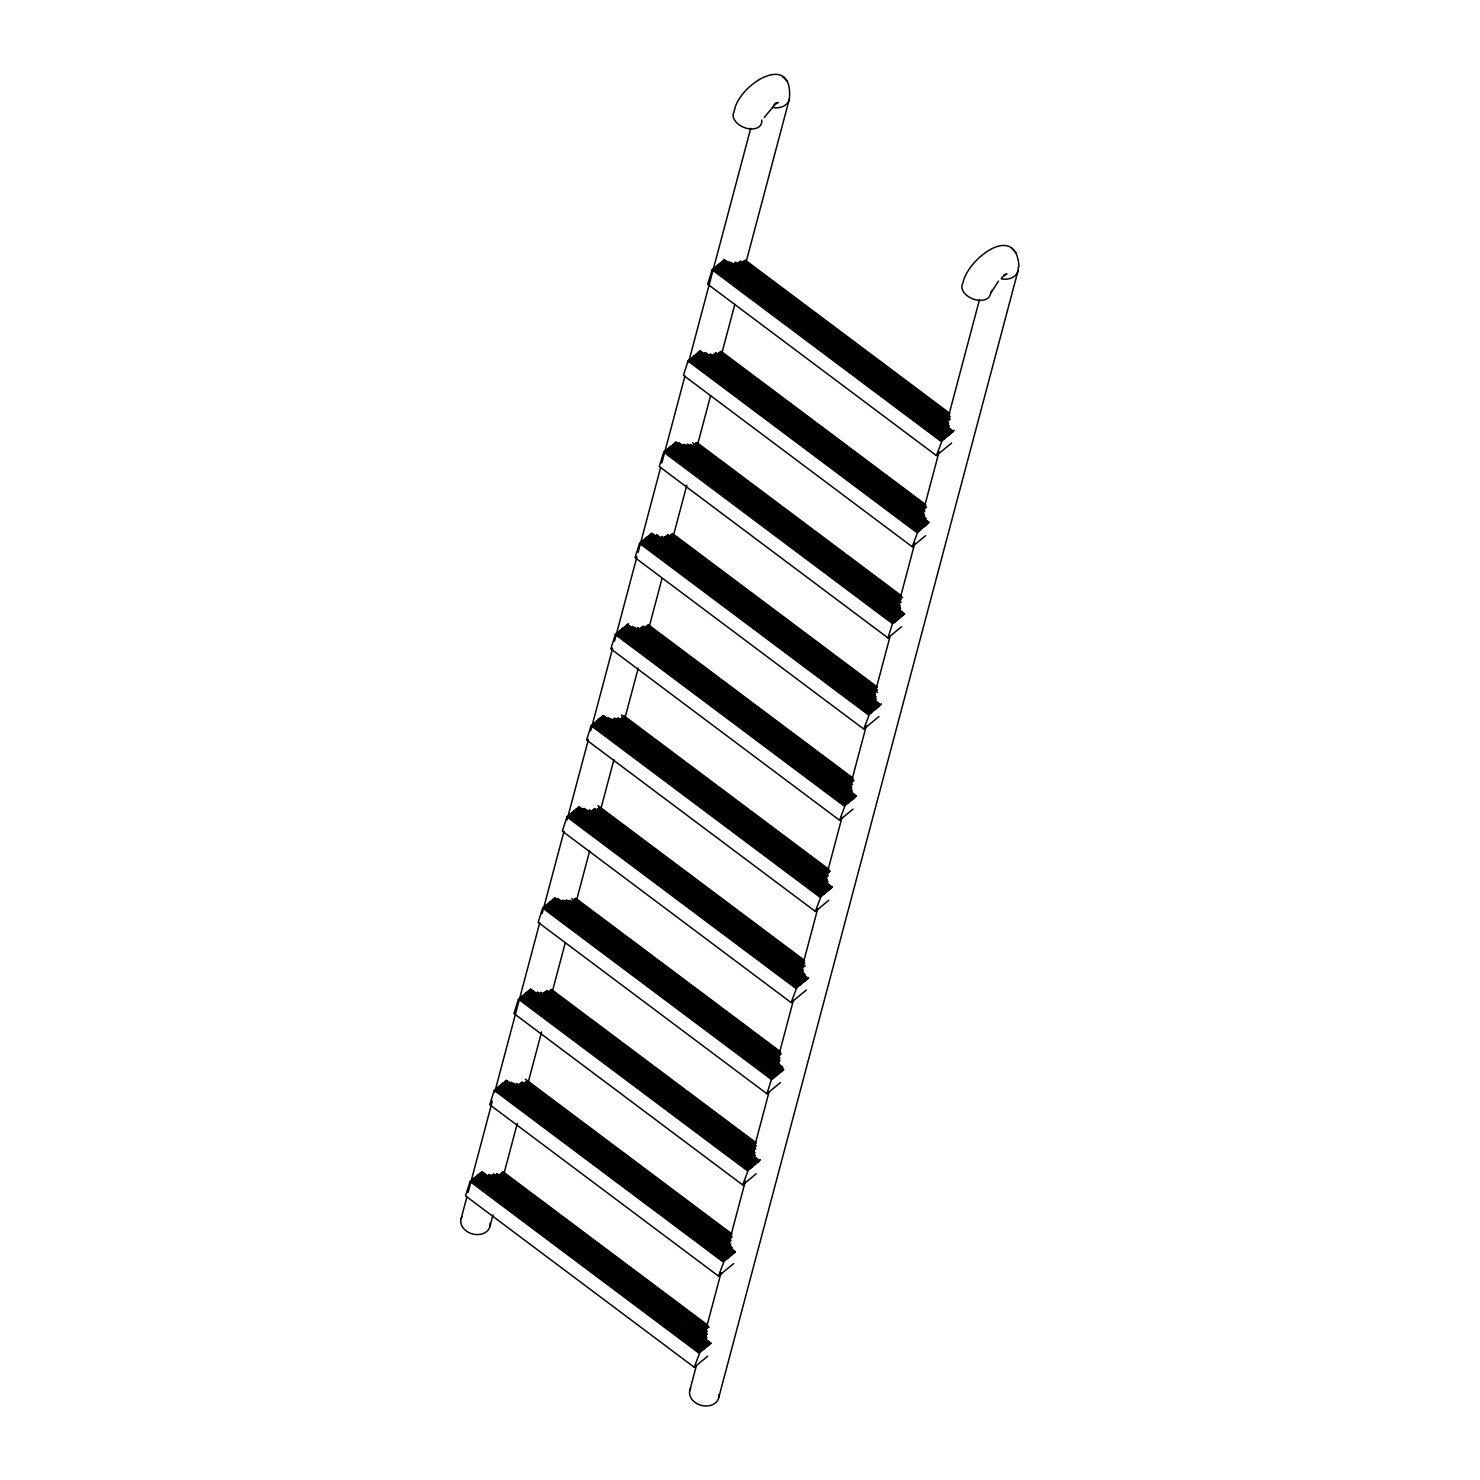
<?xml version="1.0" encoding="UTF-8"?>
<svg xmlns="http://www.w3.org/2000/svg" width="1480" height="1480" viewBox="0 0 1480 1480"><rect width="100%" height="100%" fill="white"/><g stroke="black" fill="none" stroke-linecap="round" stroke-linejoin="round"><path stroke-width="1.5" d="M1018.998 266.344C1015.817 221.408 967.106 259.389 962.907 283.124A14.93 9.694 21.7 0 0 972.564 298.812A14.93 9.694 21.7 0 0 990.398 294.132L991.767 290.69M746.105 261.923L789.377 98.993C793.743 50.006 737.614 84.712 734.154 111.722A14.93 9.694 21.7 0 0 745.661 128.038A14.93 9.694 21.7 0 0 761.627 120.065M460.928 1219.428L466.848 1197.098M468.05 1192.639L492.341 1101.157M494.709 1092.24L539.756 922.651M542.124 913.715L564.047 831.168M567.007 820.013L588.356 739.686M590.724 730.75L612.646 648.185M614.422 641.506L636.937 556.702M638.139 552.244L660.654 467.458M661.837 463L684.944 375.976M688.496 362.582L750.73 128.297M490.028 1226.125L492.988 1214.951M503.663 1174.787L517.297 1123.449M527.953 1083.267L541.587 1031.948M552.262 991.767L565.304 942.668M576.571 900.266L589.614 851.148M600.88 808.746L613.923 759.647M625.171 717.245L638.213 668.146M649.48 625.726L661.93 578.865M673.788 534.225L686.831 485.126M698.098 442.705L710.548 395.845M721.796 353.443L734.838 304.325M689.68 1390.83L696.192 1366.281M704.499 1335.053L721.093 1272.578M729.381 1241.332L745.384 1181.077M753.098 1152.069L769.082 1091.833M777.981 1058.367L793.391 1000.351M801.679 969.104L817.682 908.868M825.988 877.621L841.99 817.367M850.279 786.139L866.281 725.885M874.588 694.657L889.998 636.64M898.286 605.394L914.88 542.92M922.577 513.912L939.171 451.437M946.885 422.429L979.483 299.7M718.762 1397.527L1018.129 270.414M938.338 437.969L942.427 440.411L713.434 268.805L712.176 269.841L707.662 284.16L936.415 455.581L951.585 443.057M716.968 272.098L713.434 268.805M919.246 421.782L943.611 439.412L714.637 267.825L713.286 269.323M714.637 267.825L715.932 266.752L944.518 438.672L940.836 435.916M730.528 278.314L715.932 266.752M938.45 432.049L946.238 437.266L717.245 265.66L715.765 267.269M739.223 282.772L717.245 265.66M941.595 432.382L947.514 436.193L718.54 264.587L717.097 266.178M914.122 529.137L917.804 531.912L689.218 359.973L687.978 361.009L683.464 375.328L912.198 546.749L925.685 535.612M784.788 314.87L718.54 264.587M928.108 420.264L948.81 435.139L719.817 263.532L718.374 265.105M703.814 371.554L689.218 359.973M911.625 525.382L919.006 530.913L690.42 358.993L689.07 360.491M728.882 270.97L719.817 263.532M944.185 430.236L949.716 434.38L721.13 262.46L719.668 264.05M714.248 377.474L690.42 358.993M919.006 530.913L920.708 529.526L691.715 357.92L690.254 359.511M774.466 303.067L721.13 262.46M945.609 429.071L951.141 433.214L722.555 261.275L720.963 262.978M691.715 357.92L693.029 356.828L921.615 528.749L923.076 527.176L694.324 355.755L693.029 356.828M740.832 275.613L722.555 261.275M895.456 389.111L953.046 431.642L724.053 260.036L722.388 261.793M749.731 279.905L724.053 260.036M887.982 637.917L892.496 623.598L893.994 622.747L665.02 451.141L663.762 452.196L659.248 466.496L887.982 637.917L901.468 626.78M712.62 370.111L694.324 355.755M920.505 523.865L924.186 526.639L695.619 354.7L694.176 356.273M665.02 451.141L666.204 450.161L895.197 621.766L822.843 568.172M782.143 420.19L695.619 354.7M695.452 355.219L696.913 353.628L925.888 525.234L818.514 445.369M666.204 450.161L667.499 449.088L896.491 620.693L892.403 618.252M696.913 353.628L698.338 352.443L926.924 524.383L910.311 511.932M687.627 464.812L667.499 449.088M896.491 620.693L897.805 619.602L668.831 447.996L667.351 449.606M764.587 402.726L698.338 352.443M924.741 520.368L928.83 522.81L699.837 351.204L698.172 352.962M668.831 447.996L670.107 446.942L899.1 618.529L893.162 614.718M766.085 401.487L699.837 351.204M865.689 711.473L869.778 713.915L640.803 542.327L639.545 543.364L635.031 557.664L863.765 729.085L878.935 716.561M723.443 487.53L670.107 446.942M885.225 606.745L900.377 617.475L671.402 445.868L669.959 447.441M660.931 558.034L640.803 542.327M869.778 713.915L870.98 712.935L641.987 541.329L640.637 542.827M685.999 457.45L671.402 445.868M893.902 611.185L901.69 616.402L672.697 444.796L671.236 446.387M641.987 541.329L643.301 540.255L871.868 712.176L873.348 710.585L644.614 539.164L643.689 539.941L643.134 540.774L650.515 546.305M713.12 475.727L672.697 444.796M873.2 593.424L902.707 615.551L674.121 443.63L672.549 445.314M681.337 449.661L674.121 443.63M902.707 615.551L904.613 613.978L675.639 442.372L673.955 444.13M644.836 539.368L645.909 538.11L874.476 710.03L785.936 643.671M706.83 466.385L675.639 442.372M779.96 754.671L846.357 804.436L845.173 805.416L616.587 633.495L615.329 634.532L610.815 648.851L839.567 820.253L853.035 809.116M669.719 556.591L645.909 538.11M874.476 710.03L876.16 708.643L647.186 537.055L645.743 538.627M846.357 804.436L617.771 632.496L616.809 633.68M720.816 592.851L647.186 537.055M775.613 631.868L877.474 707.57L648.481 535.963L647.019 537.554M617.771 632.496L619.084 631.423L847.67 803.363L842.12 799.2M648.481 535.963L649.905 534.798L878.491 706.719L867.428 698.43M725.903 712.12L619.084 631.423M769.655 742.831L849.372 801.938L620.398 630.332L618.918 631.942M668.202 549.135L649.905 534.798M876.308 702.704L880.397 705.146L651.422 533.54L649.739 535.298M623.913 633.625L620.398 630.332M839.197 792.91L850.667 800.865L621.692 629.278L620.231 630.85M706.589 575.535L651.422 533.54M815.424 892.44L820.956 896.584L592.37 724.663L591.112 725.7L586.598 740.019L815.351 911.421L828.818 900.284M662.115 660.21L621.692 629.278M759.314 731.028L851.943 799.811L622.969 628.223L621.526 629.796M618.029 744.533L592.204 725.182L592.759 724.331L593.573 723.665L822.14 895.604L823.601 894.013L594.868 722.591L593.573 723.665M643.097 643.929L622.969 628.223M851.943 799.811L853.257 798.738L624.264 627.132L622.803 628.723M624.264 627.132L625.688 625.966L854.274 797.887L830.298 779.923M607.614 732.785L594.868 722.591M815.535 886.52L825.155 893.106L596.181 721.519L594.701 723.11M625.688 625.966L627.206 624.726L855.792 796.647L809.671 762.089M629.222 746.901L596.181 721.519M743.034 830.169L826.062 892.366L597.476 720.446L596.015 722.018M663.928 652.884L627.206 624.726M780.127 975.32L796.74 987.752L568.154 815.832L566.896 816.868L562.382 831.187L791.134 1002.589L806.285 990.064M597.476 720.446L598.752 719.391L827.338 891.312L828.634 890.239L732.711 818.348M628.574 623.58L627.039 625.226M737.059 941.151L798.331 986.439L569.356 814.832L568.394 816.016M637.325 748.936L598.752 719.391M828.634 890.239L600.066 718.299L598.586 719.909M591.316 831.945L569.356 814.832M798.331 986.439L799.626 985.365L570.651 813.778L569.19 815.351M600.066 718.299L601.472 717.134L830.058 889.055L824.527 884.91M660.876 882.024L570.651 813.778M726.754 929.311L800.939 984.274L571.965 812.687L570.485 814.278M625.3 735.615L601.472 717.134M820.494 879.527L831.963 887.482L602.989 715.895L601.324 717.652M581.029 820.105L571.965 812.687M788.933 973.858L802.234 983.22L573.26 811.614L571.798 813.186M645.243 748.196L602.989 715.895M766.918 1093.757L771.432 1079.457L772.912 1078.605L543.937 907L542.679 908.036L538.165 922.355L766.918 1093.757L780.385 1082.639M602.601 834.239L573.26 811.614M716.413 917.508L803.51 982.165L574.536 810.559L573.093 812.132M575.128 931.013L543.771 907.518L544.326 906.667L545.14 906.019L773.726 1077.939L775.187 1076.349L546.435 904.946L545.14 906.019M600.196 830.428L574.536 810.559M778.61 962.056L804.824 981.073L575.85 809.468L574.37 811.077M575.85 809.468L577.274 808.302L806.249 979.908L787.397 966.403M564.712 919.284L546.435 904.946M772.653 1073.019L776.723 1075.442L547.748 903.855L546.268 905.446M577.274 808.302L578.773 807.062L807.747 978.65L766.77 948.569M567.876 919.58L547.748 903.855M700.151 1016.649L778.018 1074.388L549.043 902.782L547.582 904.373M621.045 839.364L578.773 807.062M683.741 1121.711L748.307 1170.088L519.721 998.168L518.462 999.204L513.949 1013.523L742.701 1184.944L756.188 1173.807M549.043 902.782L550.32 901.727L778.905 1073.648L775.224 1070.891M694.157 1127.63L749.898 1168.774L520.923 997.187L519.961 998.352M599.974 939.56L550.32 901.727M689.828 1004.846L780.608 1072.242L551.633 900.654L550.153 902.245M520.923 997.187L522.218 996.114L750.804 1168.034L745.273 1163.89M573.611 917.748L551.633 900.654M669.108 987.067L781.644 1071.39L553.058 899.47L551.466 901.154M599.529 1054.685L522.218 996.114M683.871 1115.809L752.506 1166.629L523.532 995.023L522.052 996.632M553.058 899.47L554.556 898.231L783.309 1069.633L781.644 1071.39M538.128 1006.585L523.532 995.023M746.031 1160.357L753.801 1165.555L524.827 993.95L523.365 995.541M583.916 920.856L554.556 898.231M718.559 1257.112L724.09 1261.274L495.504 1089.336L494.246 1090.371L489.732 1104.691L718.485 1276.111L733.654 1263.587M541.273 1006.918L524.827 993.95M554.39 898.749L554.945 897.898L783.697 1069.319L783.142 1070.151L759.166 1052.188M735.708 1148.536L756.002 1163.743L754.689 1164.816L526.103 992.895L524.66 994.467M532.245 1117.493L495.338 1089.854L495.911 1089.021L496.707 1088.355L725.293 1260.276L726.754 1258.685L498.002 1087.282L496.947 1088.54M526.103 992.895L527.416 991.822L756.002 1163.743M527.416 991.822L528.841 990.638L757.816 1162.244L744.514 1152.883M521.83 1105.764L498.002 1087.282M667.554 1214.969L726.588 1259.203L728.308 1257.796L499.315 1086.191L497.835 1087.8M528.841 990.638L530.34 989.398L759.314 1161.005L723.868 1135.067M508.38 1093.609L499.315 1086.191M657.25 1203.148L729.585 1256.724L500.61 1085.118L499.167 1086.708M607.651 1047.97L530.34 989.398M640.84 1308.209L700.28 1352.11L471.288 1180.504L470.048 1181.54L465.534 1195.859L694.268 1367.28L707.755 1356.142M500.61 1085.118L501.887 1084.063L730.473 1255.984L719.41 1247.696M471.288 1180.504L472.49 1179.523L701.465 1351.129L651.274 1314.129M538.627 1112.22L501.887 1084.063M646.927 1191.326L732.174 1254.578L503.2 1082.99L501.738 1084.581M505.531 1204.923L472.49 1179.523M696.84 1346.227L702.371 1350.37L473.785 1178.45L472.324 1180.041M530.71 1104.228L503.2 1082.99M626.207 1173.566L733.599 1253.412L504.625 1081.806L503.034 1083.508M538.184 1227.345L473.785 1178.45M640.97 1302.289L704.091 1348.965L475.099 1177.359L473.618 1178.968M504.625 1081.806L506.123 1080.567L735.098 1252.173L716.265 1238.668M495.245 1193.083L475.099 1177.359M704.091 1348.965L705.368 1347.892L476.394 1176.286L474.951 1177.877M517.038 1089.373L506.123 1080.567M476.394 1176.286L477.67 1175.231L706.256 1347.17L630.628 1290.486M514.411 1203.407L477.67 1175.231M692.807 1335.015L707.958 1345.764L478.984 1174.158L477.522 1175.749M479.224 1174.343L480.408 1172.974L709.383 1344.58L701.613 1339.382M485.773 1177.636L480.408 1172.974M680.985 1321.548L710.899 1343.341L481.907 1171.735L480.241 1173.492M481.907 1171.735L710.899 1343.341M936.415 455.581L942.02 440.744M942.427 440.411L943.223 439.745M943.611 439.412L944.684 438.154M945.831 437.581L944.518 438.672M946.238 437.266L947.126 436.526M912.198 546.749L917.97 531.394M947.514 436.193L948.403 435.471M919.173 530.395L917.804 531.912M948.81 435.139L949.883 433.862M951.307 432.697L949.716 434.38M920.708 529.526L921.781 528.249M952.639 431.957L951.141 433.214M953.046 431.642L954.193 430.31M911.846 519.388L923.076 527.176M924.352 526.121L922.91 527.694M893.994 622.747L894.79 622.081M924.186 526.639L925.5 525.548M895.197 621.766L896.085 621.008M925.888 525.234L927.091 523.865M928.423 523.143L926.924 524.383M897.805 619.602L898.693 618.862M863.765 729.085L869.389 714.248M899.1 618.529L899.988 617.808M900.377 617.475L901.283 616.716M870.98 712.935L872.035 711.677M901.69 616.402L902.874 615.033M873.348 710.585L874.643 709.512M839.567 820.253L845.321 804.898M904.613 613.978L676.027 442.058L675.472 442.89M876.16 708.643L877.067 707.884M846.764 804.102L847.818 802.845M877.474 707.57L878.658 706.201M848.984 802.271L847.67 803.363M880.156 704.961L878.491 706.719M849.372 801.938L850.279 801.198M815.351 911.421L821.123 896.066M880.008 705.479L881.543 703.814M850.667 800.865L851.555 800.144M822.307 895.086L820.956 896.584M853.257 798.738L854.441 797.369M753.338 841.99L823.601 894.013M824.767 893.439L823.454 894.53M854.274 797.887L855.94 796.129M825.155 893.106L826.21 891.848M791.134 1002.589L796.906 987.234M827.505 890.793L826.062 892.366M797.942 986.772L796.74 987.752M829.041 889.905L830.225 888.537M799.626 985.365L800.551 984.607M831.723 887.297L830.058 889.055M800.939 984.274L801.846 983.534M831.575 887.815L832.13 886.983L603.377 715.562L602.823 716.394M802.234 983.22L803.122 982.48M772.912 1078.605L773.874 1077.421M803.51 982.165L804.436 981.407M804.824 981.073L805.841 980.223M710.456 1028.489L775.187 1076.349M776.334 1075.775L775.021 1076.867M806.249 979.908L807.525 978.465M776.723 1075.442L777.629 1074.702M742.701 1184.944L748.473 1169.589M807.359 978.983L808.746 977.836M778.018 1074.388L779.072 1073.13M749.509 1169.108L748.307 1170.088M780.219 1072.574L778.905 1073.648M749.898 1168.774L750.971 1167.517M780.608 1072.242L781.792 1070.891M752.118 1166.943L750.804 1168.034M752.506 1166.629L753.413 1165.889M718.485 1276.111L724.257 1260.757M753.801 1165.555L754.856 1164.316M725.459 1259.758L724.09 1261.274M756.391 1163.409L757.427 1162.577M757.816 1162.244L759.092 1160.82M728.308 1257.796L729.196 1257.057M694.268 1367.28L699.874 1352.442M758.926 1161.319L760.461 1159.673M729.585 1256.724L730.639 1255.484M700.28 1352.11L701.076 1351.444M731.786 1254.911L730.473 1255.984M701.465 1351.129L702.538 1349.852M732.174 1254.578L733.211 1253.745M703.685 1349.279L702.371 1350.37M733.599 1253.412L734.709 1252.487M705.368 1347.892L706.423 1346.652M707.57 1346.079L706.256 1347.17M707.958 1345.764L708.994 1344.913M709.383 1344.58L710.493 1343.673M990.971 292.707L998.519 281.089M764.254 117.475L775.946 103.415L774.059 104.895L778.202 102.434L774.873 103.6M1001.627 277.648L1006.937 273.837L1003.625 275.002M723.905 260.554L724.46 259.703L953.194 431.124M783.142 1070.151L754.023 1047.711M745.162 260.055L949.92 413.493M744.533 260.554L949.291 414.012M744.144 260.887L948.902 414.326M743.977 261.405L788.248 294.575M791.948 297.351L869.426 355.404M873.108 358.16L876.789 360.935M902.615 380.286L906.315 383.043M926.61 398.25L930.291 401.025M743.367 261.516L949.975 416.343M742.979 261.849L949.808 416.861M744.662 263.755L847.966 341.159M862.711 352.221L866.41 354.978M916.213 392.311L919.913 395.068M945.739 414.418L949.42 417.194M740.37 261.091L948.828 417.305M739.982 261.423L950.271 419.007M739.815 261.942L784.086 295.112M793.317 302.012L796.999 304.788M822.825 324.139L826.524 326.895M852.351 346.264L856.032 349.021M905.834 386.336L909.534 389.111M935.36 408.462L939.042 411.218M739.149 262.108L949.457 419.691M738.76 262.423L949.05 420.024M738.594 262.94L840.048 338.976M843.748 341.732L899.082 383.209M924.908 402.56L928.608 405.317M737.873 263.163L948.162 420.746M735.634 262.108L947.995 421.264M750.212 273.689L753.912 276.446M774.207 291.653L777.888 294.409M781.588 297.184L800.033 311.004M803.714 313.779L829.54 333.13M833.24 335.886L912.549 395.327M916.25 398.101L942.076 417.453M734.672 262.885L948.661 423.243M734.284 263.218L948.273 423.576M734.117 263.736L737.817 266.493M741.499 269.268L820.827 328.708M824.508 331.464L850.334 350.815M854.034 353.591L948.107 424.075M731.379 262.719L949.05 425.833M729.122 261.664L948.884 426.351M732.655 264.939L736.356 267.714M751.1 278.758L758.482 284.289M762.182 287.065L788.008 306.416M791.689 309.172L841.491 346.505M845.191 349.262L871.017 368.613M874.699 371.388L948.495 426.684M753.413 282.661L779.239 302.031M782.92 304.788L862.248 364.228M865.948 367.003L891.774 386.354M722.943 260.961L951.695 432.364M744.533 278.388L748.214 281.144M774.04 300.496L777.74 303.271M803.566 322.621L807.248 325.378M833.074 344.729L836.755 347.504M857.049 362.711L860.75 365.468M886.576 384.819L890.257 387.594M916.083 406.945L919.783 409.701M923.465 412.476L941.909 426.296M721.519 262.127L950.271 433.548M794.76 318.274L798.442 321.031M824.268 340.382L827.968 343.157M853.793 362.507L857.475 365.264M877.77 380.471L881.47 383.228M907.296 402.597L910.977 405.354M936.803 424.704L940.485 427.48M720.224 263.218L948.958 434.621M732.582 273.726L811.891 333.167M815.591 335.942L841.417 355.293M845.099 358.049L924.427 417.49M718.947 264.272L947.681 435.675M805.083 330.077L808.765 332.852M834.591 352.203L838.291 354.96M888.093 392.293L891.793 395.049M917.619 414.4L921.3 417.175M717.652 265.327L946.386 436.748M742.923 285.529L792.725 322.844M796.407 325.618L822.233 344.97M825.933 347.726L934.768 429.293M716.338 266.418L945.073 437.839M734.228 281.089L848.595 366.8M898.397 404.114L902.097 406.889M927.923 426.24L931.605 428.996M715.025 267.492L943.778 438.913M723.702 275.243L727.383 278.018M753.209 297.369L803.029 334.684M806.711 337.459L832.537 356.81M836.219 359.566L915.547 419.007M713.841 268.49L942.575 439.893M742.793 291.449L746.475 294.206M766.77 309.413L770.47 312.169M796.296 331.539L799.977 334.295M809.209 341.214L822.121 350.889M825.803 353.646L905.131 413.087M908.812 415.861L934.639 435.213M712.176 269.841L940.929 441.262M720.945 351.223L925.703 504.662M720.316 351.74L925.093 505.18M719.928 352.055L926.536 506.882M725.293 356.717L728.993 359.492M732.674 362.249L751.119 376.068M754.818 378.843L780.645 398.194M784.326 400.95L834.128 438.284M837.828 441.04L863.654 460.391M867.336 463.166L924.519 506.012M719.151 352.703L925.759 507.51M718.762 353.017L925.611 508.029M718.596 353.535L740.74 370.13M744.422 372.886L823.75 432.327M827.431 435.102L853.257 454.453M856.957 457.209L925.204 508.362M718.004 353.646L924.612 508.473M715.765 352.591L924.445 508.99M717.449 354.479L730.362 364.154M734.043 366.929L813.371 426.37M817.071 429.126L924.057 509.305M714.933 353.276L923.391 509.471M714.544 353.591L924.852 511.192M714.377 354.108L719.909 358.253M723.609 361.028L727.291 363.784M747.585 378.991L751.285 381.766M760.498 388.667L773.411 398.342M777.111 401.117L802.937 420.468M806.619 423.225L832.445 442.575M836.126 445.351L885.947 482.665M889.628 485.44L915.454 504.791M919.154 507.548L922.836 510.323M713.656 354.331L923.946 511.932M713.249 354.664L923.557 512.246M713.101 355.182L864.357 468.531M879.12 479.594L882.802 482.351M908.628 501.702L912.327 504.477M710.474 354.053L924.445 514.411M710.067 354.386L924.057 514.744M709.901 354.904L713.601 357.661M757.871 390.85L761.553 393.606M787.379 412.957L791.079 415.732M816.904 435.083L820.586 437.839M846.412 457.19L850.112 459.966M870.407 475.173L896.233 494.524M899.914 497.28L923.89 515.262M705.312 352.499L924.834 517.001M704.924 352.832L926.277 518.721M706.589 354.738L828.356 445.961M837.569 452.88L841.269 455.637M891.071 492.97L894.753 495.726M920.579 515.077L924.279 517.852M700.244 350.889L928.977 522.292M799.293 426.37L802.993 429.126M828.818 448.496L832.5 451.252M858.326 470.603L862.026 473.378M887.852 492.729L891.534 495.486M911.828 510.693L915.51 513.468M698.726 352.129L927.479 523.532M768.268 405.502L794.094 424.853M797.794 427.609L906.63 509.176M697.321 353.295L926.055 524.716M698.597 355.514L702.297 358.289M705.979 361.046L785.307 420.486M788.988 423.262L814.814 442.613M696.007 354.386L924.76 525.788M695.841 354.886L788.082 424.02M797.295 430.921L817.589 446.128M826.821 453.046L847.115 468.254M856.328 475.154L871.091 486.217M885.854 497.28L900.599 508.343M909.83 515.244L924.593 526.307M807.969 439.542L811.669 442.317M861.471 479.631L865.171 482.406M890.997 501.757L894.679 504.513M694.731 355.44L923.465 526.843M716.302 372.868L795.63 432.308M799.311 435.065L825.137 454.434M828.837 457.19L908.147 516.631M693.436 356.514L922.188 527.916M694.712 358.733L755.596 404.355M759.277 407.111L762.977 409.868M788.803 429.219L792.485 431.993M818.311 451.345L822.01 454.101M871.812 491.434L875.513 494.191M901.338 513.56L905.02 516.317M692.122 357.587L920.856 529.008M697.099 362.582L700.78 365.338M704.48 368.113L722.924 381.933M726.606 384.689L776.408 422.022M780.108 424.779L805.934 444.148M809.615 446.904L835.442 466.256M839.141 469.031L918.451 528.471M690.827 358.66L919.561 530.081M717.93 380.249L832.297 465.941M882.117 503.274L885.798 506.03M689.625 359.659L918.359 531.061M707.514 374.311L886.446 508.399M901.209 519.462L904.891 522.237M687.978 361.009L916.712 532.43M696.729 442.391L901.487 595.83M696.1 442.909L902.707 597.735M695.711 443.223L900.469 596.662M695.545 443.741L745.346 481.074M749.047 483.83L809.93 529.452M830.206 544.659L833.906 547.415M859.732 566.766L863.413 569.541M883.708 584.748L887.408 587.505M694.934 443.871L899.711 597.31M692.696 442.816L901.394 599.197M696.229 446.091L786.62 513.819M790.302 516.594L794.002 519.351M819.827 538.702L823.509 541.476M849.335 560.827L853.035 563.584M873.33 578.791L877.011 581.566M693.787 444.814L900.395 599.64M693.399 445.147L900.007 599.955M693.62 445.332L730.528 472.971M745.273 484.034L760.035 495.097M774.798 506.16L789.562 517.205M798.774 524.124L819.069 539.331M828.301 546.231L843.045 557.294M857.808 568.357L872.571 579.42M887.334 590.483L896.547 597.384M693.232 445.647L722.758 467.773M750.416 488.511L754.115 491.268M779.942 510.618L783.623 513.394M809.449 532.745L813.149 535.501M862.951 572.834L866.633 575.591M892.459 594.942L896.159 597.716M690.716 444.444L901.024 602.027M690.327 444.759L900.635 602.36M694.25 447.719L838.143 555.537M847.356 562.456L862.119 573.519M876.882 584.582L891.645 595.626M690.161 445.276L797.165 525.456M800.846 528.231L837.754 555.87M852.499 566.933L856.199 569.689M882.024 589.04L885.706 591.815M687.59 444.13L899.729 603.1M687.201 444.444L899.581 603.6M707.329 460.169L711.01 462.925M720.242 469.845L757.131 497.502M760.831 500.259L786.657 519.61M790.338 522.385L869.667 581.825M873.348 584.582L899.174 603.933M686.258 445.221L900.247 605.579M684.019 444.167L899.84 605.912M685.702 446.072L694.916 452.991M698.615 455.748L777.925 515.188M781.625 517.945L807.451 537.314M811.133 540.071L899.674 606.43M682.946 445.055L900.617 608.169M678.857 442.613L900.451 608.687M689.754 451.437L715.58 470.788M719.28 473.545L745.106 492.896M748.788 495.671L798.608 532.985M802.29 535.76L828.115 555.111M831.816 557.868L900.062 609.02M710.511 469.16L736.337 488.511M740.037 491.268L819.365 550.708M823.047 553.483L848.873 572.834M852.554 575.591L902.375 612.923M674.51 443.297L903.263 614.699M731.157 486.994L734.838 489.751M760.665 509.102L764.346 511.877M790.172 531.227L793.872 533.984M814.167 549.191L817.848 551.966M843.674 571.317L847.374 574.074M856.587 580.993L869.5 590.668M673.104 444.463L901.838 615.884M751.859 504.754L755.559 507.51M781.385 526.862L785.066 529.637M810.892 548.988L814.592 551.744M834.868 566.951L838.568 569.726M864.394 589.077L868.076 591.834M671.791 445.554L900.543 616.957M689.68 460.206L769.008 519.646M772.69 522.422L798.515 541.773M802.216 544.529L881.525 603.988M670.514 446.608L899.248 618.011M732.674 494.45L736.356 497.206M762.182 516.557L765.882 519.332M791.707 538.683L795.389 541.44M821.215 560.809L824.915 563.566M845.21 578.773L848.891 581.529M874.717 600.899L878.399 603.655M669.219 447.682L897.971 619.084M670.514 449.901L696.34 469.253M700.022 472.009L779.35 531.449M783.031 534.225L808.857 553.576M812.557 556.332L891.866 615.773M667.905 448.755L896.64 620.176M691.327 467.569L787.249 539.46M802.012 550.523L805.693 553.279M855.514 590.613L859.196 593.369M885.022 612.72L888.703 615.476M666.611 449.828L895.345 621.249M680.8 461.742L684.5 464.498M688.182 467.255L706.626 481.093M710.326 483.849L760.128 521.182M763.81 523.938L789.635 543.29M793.336 546.065L819.162 565.416M665.408 450.827L894.161 622.229M670.385 455.803L674.066 458.578M699.892 477.929L703.592 480.685M723.887 495.893L727.568 498.668M753.394 518.019L779.22 537.37M782.92 540.126L862.23 599.585M865.93 602.341L891.755 621.692M663.762 452.196L892.496 623.598M672.512 533.559L877.27 686.998M671.883 534.077L876.66 687.515M671.495 534.391L876.253 687.849M671.328 534.909L678.71 540.441M682.41 543.216L708.236 562.567M711.917 565.323L737.743 584.674M741.424 587.449L791.245 624.764M794.927 627.538L820.752 646.89M824.452 649.646L874.255 686.979M670.718 535.038L877.344 689.865M670.329 535.353L877.178 690.365M672.013 537.259L697.838 556.61M701.52 559.366L780.848 618.825M784.548 621.582L810.374 640.933M814.055 643.707L876.771 690.698M667.739 534.595L876.179 690.809M667.332 534.928L877.64 692.51M669.015 536.833L687.46 550.653M691.16 553.409L770.47 612.85M774.17 615.625L799.996 634.976M803.677 637.732L875.624 691.641M668.35 537L874.957 691.808M666.111 535.945L874.81 692.326M665.945 536.445L671.495 540.607M680.707 547.508L684.408 550.283M699.152 561.327L730.51 584.841M734.21 587.597L760.035 606.948M763.717 609.723L789.543 629.074M793.243 631.831L843.045 669.163M846.745 671.92L872.571 691.271M665.223 536.666L875.513 694.268M664.835 537L875.124 694.582M665.057 537.185L816.331 650.534M831.076 661.597L845.838 672.66M860.601 683.723L875.365 694.786M664.668 537.518L668.35 540.274M672.049 543.049L803.011 641.192M836.219 666.074L839.918 668.831M865.745 688.2L869.426 690.957M662.041 536.408L876.03 696.747M661.634 536.722L875.624 697.08M661.486 537.24L665.168 539.996M690.994 559.366L694.675 562.123M714.97 577.33L718.67 580.086M744.495 599.456L748.177 602.212M774.003 621.563L777.703 624.32M803.529 643.689L807.211 646.446M810.91 649.202L853.331 681.004M857.013 683.779L875.476 697.598M656.88 534.854L876.401 699.337M656.491 535.168L876.234 699.855M658.174 537.074L709.827 575.776M713.508 578.532L768.86 620.009M794.686 639.36L798.368 642.135M824.193 661.486L827.875 664.243M848.17 679.449L851.87 682.225M651.811 533.226L880.563 704.628M732.415 594.886L736.115 597.643M756.41 612.85L760.091 615.625M785.917 634.976L789.599 637.732M815.424 657.101L819.125 659.858M844.951 679.209L848.632 681.984M868.927 697.173L872.627 699.948M650.312 534.465L879.046 705.886M671.883 551.892L721.685 589.225M725.385 591.982L751.211 611.332M754.893 614.107L863.728 695.655M648.888 535.649L877.621 707.052M650.164 537.869L659.396 544.77M663.077 547.545L688.903 566.896M692.603 569.652L742.405 606.985M746.105 609.741L771.931 629.093M647.574 536.722L876.327 708.125M735.56 603.914L739.26 606.671M765.086 626.04L768.768 628.797M794.594 648.148L798.293 650.923M818.57 666.111L822.27 668.886M848.096 688.237L851.777 690.994M646.298 537.777L875.05 709.198M673.4 559.348L752.728 618.788M756.428 621.563L782.254 640.914M645.002 538.85L873.755 710.252M646.298 541.07L688.718 572.852M716.394 593.591L720.076 596.366M745.902 615.717L749.601 618.474M775.428 637.824L779.109 640.6M828.911 677.914L832.611 680.689M858.437 700.04L862.119 702.797M643.689 539.941L872.442 711.344M654.197 549.062L680.023 568.413M683.705 571.188L733.525 608.502M737.207 611.277L763.033 630.628M766.732 633.385L792.559 652.736M796.24 655.51L870.037 710.807M642.394 540.995L871.128 712.417M643.671 543.234L671.346 563.954M675.028 566.729L770.969 638.601M785.713 649.665L789.413 652.44M839.216 689.754L842.916 692.529M641.192 541.995L869.944 713.397M664.613 560.809L825.1 681.077M828.8 683.834L832.482 686.591M858.308 705.96L862.008 708.716M639.545 543.364L868.279 714.766M648.296 624.726L853.054 778.166M647.685 625.245L852.443 778.684M647.278 625.577L853.886 780.385M647.519 625.763L748.973 701.779M752.654 704.554L767.417 715.617M782.18 726.662L796.943 737.725M806.156 744.644L826.451 759.851M835.682 766.751L850.427 777.814M647.112 626.077L748.584 702.112M757.797 709.031L761.497 711.788M787.323 731.139L791.005 733.913M816.831 753.265L820.53 756.021M646.52 626.207L853.128 781.033M646.113 626.54L852.721 781.348M645.946 627.039L719.743 682.336M747.418 703.074L751.1 705.831M776.926 725.2L780.626 727.957M806.452 747.308L810.134 750.082M830.428 765.29L834.11 768.046M645.354 627.15L851.962 781.976M643.115 626.096L851.814 782.495M644.799 628.001L663.244 641.821M707.533 674.991L711.214 677.766M737.04 697.117L740.721 699.874M766.548 719.225L770.248 722M796.074 741.351L799.755 744.107M820.049 759.314L823.75 762.089M838.494 773.134L845.876 778.665M642.302 626.78L852.591 784.363M641.895 627.113L852.202 784.696M645.428 630.388L776.408 728.53M809.615 753.413L813.297 756.188M839.123 775.538L842.805 778.295M641.007 627.853L851.315 785.436M640.618 628.168L851.148 785.954M640.452 628.686L644.133 631.442M664.428 646.649L714.23 683.982M717.93 686.739L743.755 706.09M747.437 708.865L773.263 728.216M776.963 730.972L826.765 768.305M830.465 771.062L850.741 786.269M637.824 627.576L851.814 787.915M637.418 627.89L851.407 788.248M637.27 628.408L652.014 639.471M655.714 642.227L764.549 723.794M768.231 726.551L851.259 788.766M634.513 627.39L852.184 790.524M632.274 626.336L852.036 791.023M633.958 628.241L643.171 635.142M646.871 637.917L672.697 657.268M676.379 660.024L702.205 679.394M705.904 682.151L755.707 719.465M759.388 722.24L785.214 741.591M788.914 744.348L851.629 791.356M627.594 624.394L856.346 795.796M667.628 655.64L693.454 674.991M697.135 677.766L805.971 759.314M626.096 625.633L854.83 797.054M629.611 628.908L644.374 639.971M653.605 646.89L668.35 657.952M683.113 668.997L697.876 680.06M712.639 691.123L727.383 702.186M742.146 713.231L756.909 724.293M766.122 731.213L780.885 742.276M795.648 753.32L854.682 797.554M634.754 633.385L638.454 636.16M688.255 673.474L691.937 676.249M717.763 695.6L721.463 698.357M747.289 717.707L750.971 720.482M771.265 735.69L774.947 738.446M800.791 757.797L826.617 777.148M624.671 626.817L853.423 798.22M625.948 629.037L651.774 648.388M655.474 651.145L659.155 653.92M708.976 691.234L712.657 694.009M738.483 713.36L742.165 716.116M767.99 735.468L771.691 738.243M791.985 753.45L795.667 756.206M821.493 775.557L825.193 778.332M828.874 781.088L847.318 794.908M623.357 627.89L852.11 799.293M646.779 646.705L672.605 666.055M676.305 668.812L726.107 706.145M729.807 708.902L755.633 728.252M622.081 628.945L850.834 800.365M689.773 680.93L693.473 683.705M719.298 703.055L722.98 705.812M748.806 725.163L752.506 727.938M778.332 747.289L782.014 750.046M802.308 765.252L805.99 768.028M831.816 787.379L835.516 790.135M620.786 630.018L849.538 801.42M627.613 636.382L653.438 655.732M657.12 658.508L736.448 717.948M740.148 720.705L765.974 740.055M619.473 631.109L848.225 802.512M729.603 714.877L733.285 717.652M759.111 737.003L762.811 739.76M812.613 777.093L816.294 779.849M618.178 632.182L846.912 803.585M626.836 639.934L634.217 645.465M637.917 648.221L663.743 667.573M667.424 670.348L717.226 707.662M720.927 710.418L746.752 729.788M750.434 732.545L776.26 751.896M616.975 633.163L845.727 804.584M627.483 642.302L631.183 645.058M657.009 664.409L660.691 667.184M680.985 682.391L684.667 685.148M688.366 687.923L706.811 701.742M710.493 704.499L736.318 723.85M740.019 726.625L765.845 745.976M769.526 748.732L819.346 786.065M823.028 788.822L843.323 804.029M615.329 634.532L844.081 805.934M624.079 715.895L828.856 869.334M621.619 715.025L830.077 871.239M621.452 715.543L829.67 871.554M622.895 717.245L635.808 726.921M639.508 729.696L665.334 749.047M669.015 751.803L694.841 771.173M698.542 773.929L777.87 833.37M781.551 836.145L825.822 869.315M622.303 717.375L828.911 872.201M621.896 717.707L828.745 872.719M621.748 718.207L625.429 720.982M629.111 723.739L654.937 743.09M658.637 745.865L684.463 765.216M688.145 767.972L737.965 805.305M741.647 808.062L767.473 827.413M771.154 830.188L828.356 873.034M621.156 718.318L827.764 873.145M620.749 718.651L827.598 873.663M620.582 719.169L644.577 737.133M648.259 739.908L727.587 799.348M731.268 802.105L757.094 821.456M760.794 824.231L827.191 873.996M618.085 717.948L828.375 875.531M617.678 718.281L827.986 875.864M617.53 718.799L623.062 722.943M637.824 734.006L687.627 771.321M691.308 774.077L717.134 793.447M720.834 796.203L746.66 815.554M750.341 818.329L824.138 873.607M616.79 719.021L827.098 876.604M614.552 717.966L826.932 877.122M616.235 719.854L625.466 726.773M629.148 729.529L743.515 815.24M793.336 852.554L797.017 855.329M822.843 874.68L826.524 877.437M613.608 718.744L825.748 877.714M613.22 719.058L827.209 879.416M618.585 723.72L622.266 726.495M648.092 745.846L651.792 748.602M672.087 763.81L675.768 766.585M701.594 785.936L705.294 788.692M731.12 808.043L734.802 810.818M749.565 821.881L756.946 827.413M760.627 830.169L810.43 867.484M814.13 870.259L827.043 879.934M610.297 718.559L827.968 881.692M608.058 717.504L827.579 882.006M609.741 719.41L666.925 762.255M670.607 765.03L707.514 792.67M722.277 803.733L725.959 806.489M751.785 825.859L755.466 828.615M781.292 847.966L784.992 850.741M805.287 865.93L808.968 868.705M660.006 759.259L663.706 762.015M689.532 781.366L693.213 784.141M713.508 799.348L717.19 802.105M743.015 821.456L746.716 824.231M772.542 843.582L776.223 846.338M802.049 865.689L805.749 868.464M601.879 716.801L830.613 888.222M628.982 738.39L708.31 797.831M712.01 800.588L820.845 882.154M600.455 717.985L829.207 889.388M601.75 720.205L616.494 731.268M620.194 734.024L646.02 753.376M649.702 756.151L729.029 815.591M599.141 719.058L827.894 890.479M641.025 751.692L659.47 765.512M692.677 790.394L696.359 793.169M722.185 812.52L725.885 815.277M751.711 834.628L755.392 837.403M775.687 852.61L779.368 855.366M805.194 874.717L808.894 877.492M597.865 720.113L826.617 891.534M600.991 723.72L626.817 743.071M630.517 745.846L709.845 805.287M713.527 808.043L739.352 827.394M596.57 721.186L825.322 892.588M673.493 780.09L677.193 782.846M703.019 802.197L706.7 804.972M732.526 824.323L736.207 827.08M762.034 846.43L765.734 849.206M786.028 864.413L789.71 867.169M595.256 722.277L824.009 893.68M611.296 735.56L637.121 754.911M640.822 757.668L720.149 817.108M723.831 819.883L749.657 839.234M593.961 723.35L822.713 894.753M595.256 725.57L628.445 750.452M632.145 753.209L709.623 811.28M713.305 814.037L717.005 816.812M742.831 836.163L746.512 838.92M796.314 876.253L800.014 879.009M592.759 724.331L821.511 895.752M621.73 747.289L730.565 828.856M734.246 831.612L765.604 855.107M785.899 870.314L789.599 873.089M591.112 725.7L819.865 897.102M598.031 805.693L804.639 960.502M599.252 807.581L804.01 961.02M598.845 807.913L803.621 961.352M598.697 808.432L687.238 874.773M714.914 895.511L718.596 898.268M744.422 917.637L748.121 920.394M773.948 939.745L777.629 942.52M598.087 808.543L804.695 963.369M597.679 808.876L804.288 963.702M597.532 809.394L660.246 856.384M704.517 889.554L708.217 892.329M734.043 911.68L737.725 914.437M763.551 933.806L767.232 936.562M787.527 951.77L791.226 954.526M596.94 809.486L803.548 964.312M594.701 808.432L805.231 966.218M596.366 810.337L601.916 814.481M611.129 821.4L614.829 824.157M664.631 861.49L668.312 864.246M694.139 883.597L697.838 886.372M723.665 905.723L727.346 908.48M753.172 927.831L756.872 930.606M777.167 945.812L802.993 965.164M593.869 809.116L802.327 965.33M593.48 809.449L803.77 967.032M593.313 809.967L598.845 814.111M602.527 816.868L716.912 902.578M766.714 939.911L770.396 942.668M796.221 962.019L799.922 964.793M592.574 810.189L802.882 967.772M592.185 810.504L802.715 968.29M592.019 811.022L595.719 813.797M599.4 816.553L617.845 830.373M621.545 833.148L671.346 870.462M675.028 873.237L700.854 892.588M704.554 895.345L730.38 914.696M734.062 917.471L802.327 968.623M589.391 809.912L803.381 970.27M589.003 810.245L802.993 970.584M588.837 810.744L609.131 825.951M612.812 828.726L721.648 910.274M725.348 913.049L802.826 971.102M584.23 808.358L803.77 972.86M583.841 808.691L805.213 974.562M585.525 810.577L600.288 821.64M603.97 824.397L629.796 843.748M633.495 846.523L659.322 865.874M663.003 868.63L712.805 905.963M716.505 908.72L742.331 928.071M746.013 930.846L803.196 973.692M579.161 806.73L807.913 978.151M624.726 842.139L650.553 861.49M654.234 864.246L763.088 945.812M577.663 807.969L806.415 979.39M591.87 819.883L595.552 822.64M645.354 859.973L649.054 862.729M674.88 882.08L678.562 884.855M704.388 904.206L708.087 906.963M728.364 922.17L754.19 941.521M757.89 944.296L783.716 963.647M576.238 809.153L804.99 980.556M577.533 811.373L592.278 822.436M612.572 837.643L616.272 840.399M666.074 877.733L669.755 880.489M695.582 899.84L699.282 902.615M725.107 921.966L728.789 924.723M749.084 939.93L758.315 946.849M767.528 953.749L774.91 959.28M574.924 810.226L803.677 981.647M603.896 833.185L629.721 852.535M633.403 855.311L712.731 914.751M573.648 811.28L802.401 982.702M622.895 849.446L626.595 852.221M646.89 867.428L650.571 870.185M676.397 889.536L680.097 892.311M705.923 911.662L709.605 914.418M735.43 933.769L739.112 936.544M759.407 951.751L763.107 954.508M777.851 965.57L785.233 971.102M572.353 812.354L801.106 983.774M584.711 822.88L610.537 842.231M614.237 844.988L693.547 904.428M697.246 907.203L723.073 926.554M571.04 813.445L799.792 984.848M686.702 901.376L690.402 904.132M716.227 923.483L719.909 926.258M769.711 963.573L773.411 966.348M569.745 814.518L798.497 985.92M595.015 834.702L620.841 854.053M624.523 856.827L703.851 916.268M707.551 919.024L733.377 938.376M568.542 815.499L797.295 986.92M584.6 828.782L588.282 831.557M614.107 850.908L617.789 853.664M627.021 860.583L663.91 888.222M667.61 890.997L693.436 910.348M697.117 913.105L722.943 932.456M726.643 935.231L776.445 972.545M566.896 816.868L795.648 988.27M575.646 898.231L780.423 1051.688M575.035 898.749L779.793 1052.188M574.629 899.082L781.255 1053.908M574.481 899.6L592.925 913.419M596.607 916.176L622.433 935.527M626.133 938.302L651.959 957.653M655.64 960.409L734.968 1019.85M738.649 1022.625L764.476 1041.976M768.176 1044.732L777.389 1051.651M573.87 899.711L780.478 1054.537M571.632 898.656L780.09 1054.87M573.315 900.562L582.528 907.462M586.228 910.237L612.054 929.588M615.736 932.345L641.562 951.695M645.262 954.47L724.571 1013.911M728.271 1016.668L778.073 1054.001M572.723 900.673L779.331 1055.48M572.316 900.987L779.165 1055.998M575.85 904.262L601.676 923.631M605.357 926.388L684.685 985.828M688.385 988.585L714.211 1007.954M717.893 1010.711L778.776 1056.332M569.652 900.284L779.942 1057.886M569.264 900.617L779.553 1058.2M569.097 901.135L574.629 905.279M578.31 908.036L591.223 917.711M594.923 920.486L644.725 957.801M648.425 960.576L674.251 979.927M677.933 982.683L703.759 1002.034M707.44 1004.809L775.705 1055.961M566.526 899.97L778.665 1058.94M566.119 900.303L780.108 1060.661M567.802 902.19L582.565 913.253M586.246 916.028L682.188 987.9M696.932 998.963L700.632 1001.72M750.434 1039.053L754.115 1041.809M565.175 901.08L779.165 1061.438M562.937 900.025L778.998 1061.956M575.683 910.219L579.383 912.975M605.209 932.326L608.89 935.101M629.185 950.308L632.866 953.064M658.693 972.416L662.393 975.191M688.219 994.542L714.045 1013.892M717.726 1016.649L767.547 1053.982M771.228 1056.739L778.61 1062.27M561.864 900.913L779.553 1064.027M557.775 898.471L782.846 1067.117M561.309 901.746L646.168 965.33M679.376 990.213L683.057 992.988M708.883 1012.339L712.583 1015.095M738.409 1034.446L742.091 1037.221M762.385 1052.428L766.067 1055.185M775.298 1062.104L778.98 1064.86M554.797 898.416L597.217 930.217M611.98 941.262L626.743 952.325M635.956 959.244L656.251 974.451M665.482 981.351L680.226 992.414M694.99 1003.477L709.752 1014.54M724.497 1025.585L739.26 1036.648M587.597 923.631L591.297 926.388M617.123 945.739L620.804 948.514M646.63 967.865L650.312 970.621M700.133 1007.954L703.814 1010.711M729.64 1030.062L733.34 1032.836M553.446 899.137L782.199 1070.558M556.573 902.745L582.399 922.096M586.099 924.871L665.427 984.311M552.021 900.321L780.774 1071.724M577.293 920.523L603.119 939.874M606.8 942.63L686.128 1002.071M550.726 901.394L779.461 1072.815M649.776 976.892L653.457 979.649M679.283 999L682.983 1001.775M708.809 1021.126L712.49 1023.883M732.785 1039.09L736.485 1041.864M762.311 1061.216L765.993 1063.972M549.432 902.449L778.184 1073.87M550.726 904.687L554.408 907.443M558.108 910.219L583.934 929.57M587.615 932.326L696.451 1013.892M548.137 903.522L776.889 1074.942M577.107 926.48L580.789 929.255M606.615 948.606L610.315 951.363M630.61 966.57L634.291 969.345M660.117 988.695L663.798 991.452M689.625 1010.803L693.324 1013.578M719.151 1032.929L722.832 1035.686M743.127 1050.892L746.827 1053.668M750.508 1056.424L768.952 1070.244M546.823 904.613L775.576 1076.015M568.413 922.04L594.239 941.391M597.92 944.166L677.248 1003.607M680.93 1006.363L706.755 1025.714M545.528 905.686L774.28 1077.089M546.823 907.906L650.127 985.329M670.422 1000.517L674.103 1003.292M699.929 1022.643L703.611 1025.399M753.431 1062.733L757.113 1065.489M544.326 906.667L773.078 1078.088M578.828 933.788L704.258 1027.786M743.015 1056.812L746.697 1059.569M542.679 908.036L771.432 1079.457M551.429 989.417L756.206 1142.856M550.819 989.917L755.577 1143.355M550.43 990.25L755.429 1143.873M550.264 990.767L627.742 1048.821M672.013 1081.991L675.694 1084.766M701.52 1104.117L705.22 1106.873M731.046 1126.225L734.727 1129M549.654 990.879L756.262 1145.705M549.265 991.212L755.873 1146.038M549.099 991.73L598.901 1029.044M608.132 1035.963L611.813 1038.72M661.615 1076.053L665.316 1078.809M691.141 1098.16L694.823 1100.935M720.649 1120.286L724.349 1123.043M744.644 1138.25L748.325 1141.024M546.657 990.453L755.115 1146.649M546.268 990.786L754.948 1147.167M568.246 1007.88L571.928 1010.636M597.754 1030.006L601.435 1032.763M621.73 1047.97L625.429 1050.726M651.255 1070.095L654.937 1072.852M680.763 1092.203L684.463 1094.978M710.289 1114.329L713.971 1117.086M717.652 1119.842L754.56 1147.5M547.285 992.839L755.744 1149.053M545.047 991.785L755.337 1149.368M544.88 992.303L655.566 1075.239M670.329 1086.302L674.01 1089.058M723.812 1126.391L727.513 1129.148M544.14 992.525L754.449 1150.108M543.752 992.858L754.282 1150.626M549.117 997.52L574.943 1016.871M578.643 1019.628L628.445 1056.961M632.145 1059.717L657.971 1079.068M661.653 1081.843L687.479 1101.194M691.16 1103.951L753.894 1150.959M540.959 992.248L754.948 1152.605M540.57 992.581L754.56 1152.92M540.404 993.098L566.23 1012.45M569.929 1015.206L678.765 1096.773M682.447 1099.529L754.393 1153.438M537.647 992.081L755.337 1155.196M537.259 992.395L755.17 1155.714M537.092 992.914L557.387 1008.12M561.087 1010.895L586.913 1030.246M590.594 1033.003L616.42 1052.354M620.101 1055.129L699.43 1114.57M703.13 1117.326L752.932 1154.659M530.728 989.066L759.481 1160.486M611.351 1050.745L637.177 1070.095M640.859 1072.852L720.187 1132.293M529.23 990.323L757.982 1161.726M548.969 1006.363L552.651 1009.12M602.471 1046.453L606.153 1049.209M631.979 1068.56L635.66 1071.335M661.486 1090.686L665.186 1093.442M674.399 1100.361L711.307 1128.001M714.988 1130.776L740.814 1150.127M527.805 991.489L756.558 1162.91M540.163 1002.016L543.863 1004.772M569.689 1024.123L573.37 1026.898M623.173 1064.213L626.873 1066.969M652.699 1086.339L656.38 1089.095M682.206 1108.446L685.906 1111.221M706.182 1126.428L732.008 1145.779M526.51 992.562L755.244 1163.983M526.344 993.08L755.096 1164.501M531.487 997.557L557.312 1016.908M560.994 1019.683L586.82 1039.034M590.52 1041.791L669.83 1101.231M673.529 1104.006L752.839 1163.447M525.215 993.635L753.968 1165.038M550.486 1013.819L554.186 1016.594M580.012 1035.945L583.693 1038.701M633.495 1076.034L637.196 1078.791M663.022 1098.142L666.703 1100.917M692.529 1120.267L696.229 1123.024M716.524 1138.231L742.35 1157.582M523.938 994.689L752.673 1166.111M541.828 1009.36L567.654 1028.711M571.336 1031.467L680.171 1113.034M522.607 995.781L751.359 1167.202M614.293 1065.748L617.974 1068.505M643.8 1087.855L647.5 1090.63M673.326 1109.982L677.008 1112.738M702.834 1132.089L706.534 1134.864M726.828 1150.071L730.51 1152.828M521.312 996.854L750.064 1168.275M522.607 999.074L548.433 1018.425M552.114 1021.2L577.94 1040.551M581.64 1043.308L660.949 1102.748M664.649 1105.523L690.476 1124.874M520.127 997.835L748.862 1169.255M541.699 1015.28L545.38 1018.036M560.143 1029.1L567.524 1034.631M571.206 1037.388L621.027 1074.72M624.708 1077.477L650.534 1096.828M654.234 1099.603L680.06 1118.954M518.462 999.204L747.215 1170.625M525.382 1079.197L731.99 1234.024M526.602 1081.085L731.361 1234.542M526.214 1081.418L730.972 1234.857M529.729 1084.692L579.549 1122.025M583.231 1124.782L609.057 1144.133M612.739 1146.908L692.067 1206.348M695.766 1209.105L721.593 1228.456M725.274 1231.231L728.974 1233.987M525.437 1082.046L732.045 1236.873M525.048 1082.38L731.657 1237.206M524.882 1082.898L539.645 1093.961M543.327 1096.717L569.153 1116.068M572.852 1118.843L598.679 1138.194M602.36 1140.951L681.688 1200.391M685.37 1203.166L729.64 1236.336M524.29 1083.008L730.898 1237.835M522.052 1081.954L730.732 1238.335M525.585 1085.229L529.266 1087.985M532.948 1090.76L558.774 1110.111M562.474 1112.868L671.31 1194.434M674.991 1197.191L730.343 1238.668M521.219 1082.639L729.677 1238.834M520.831 1082.953L731.12 1240.536M522.514 1084.859L548.34 1104.21M552.021 1106.966L631.35 1166.407M635.031 1169.182L660.857 1188.533M664.557 1191.289L727.272 1238.298M519.942 1083.693L730.232 1241.276M519.535 1084.026L729.844 1241.609M519.369 1084.544L615.31 1156.417M624.523 1163.336L628.223 1166.092M654.049 1185.443L657.731 1188.218M707.533 1225.533L711.232 1228.308M516.742 1083.416L730.732 1243.774M516.354 1083.748L730.584 1244.292M532.8 1096.698L536.482 1099.474M562.308 1118.824L566.008 1121.581M591.834 1140.932L595.515 1143.707M615.81 1158.914L619.491 1161.67M628.723 1168.59L641.635 1178.265M645.317 1181.022L671.143 1200.373M674.843 1203.148L724.645 1240.462M513.43 1083.249L731.12 1246.364M511.192 1082.195L732.563 1248.066M512.876 1084.082L586.672 1139.378M636.474 1176.711L640.174 1179.467M666 1198.819L669.682 1201.593M695.508 1220.945L699.207 1223.701M725.034 1243.052L730.565 1247.215M506.53 1080.234L735.264 1251.655M544.696 1110.111L548.396 1112.886M574.221 1132.237L577.903 1134.994M603.729 1154.345L607.429 1157.12M657.231 1194.434L660.931 1197.209M686.757 1216.56L690.438 1219.317M699.67 1226.236L712.583 1235.911M505.013 1081.492L733.765 1252.894M506.308 1083.711L509.99 1086.468M513.69 1089.243L539.515 1108.594M543.197 1111.351L622.525 1170.791M503.589 1082.657L732.341 1254.078M534.391 1107.003L560.217 1126.354M563.917 1129.111L643.245 1188.551M502.293 1083.748L731.028 1255.151M553.39 1123.283L557.072 1126.058M606.874 1163.373L610.574 1166.148M636.4 1185.498L640.082 1188.255M665.908 1207.606L669.607 1210.381M689.902 1225.588L699.115 1232.489M500.999 1084.803L729.751 1256.206M502.293 1087.023L511.525 1093.923M515.207 1096.698L541.033 1116.05M544.732 1118.806L653.568 1200.373M499.722 1085.858L728.456 1257.279M534.206 1112.979L537.906 1115.735M563.732 1135.086L567.413 1137.861M587.708 1153.05L591.39 1155.824M617.216 1175.176L620.916 1177.932M646.741 1197.302L650.423 1200.058M676.249 1219.409L679.949 1222.184M689.162 1229.085L726.07 1256.742M498.39 1086.949L727.143 1258.37M525.511 1108.52L551.337 1127.889M555.037 1130.646L634.346 1190.086M638.047 1192.843L663.873 1212.213M497.095 1088.022L725.848 1259.443M498.39 1090.242L583.25 1153.845M598.013 1164.889L601.694 1167.665M627.52 1187.015L631.202 1189.772M657.028 1209.123L660.727 1211.898M686.554 1231.249L690.235 1234.005M710.529 1249.213L714.23 1251.987M495.911 1089.021L724.645 1260.423M535.927 1120.267L642.93 1200.447M646.612 1203.203L650.312 1205.978M700.114 1243.293L703.796 1246.067M494.246 1090.371L722.999 1261.793M503.015 1171.753L707.773 1325.192M502.386 1172.271L708.994 1327.079M501.998 1172.586L708.606 1327.412M501.831 1173.104L566.396 1221.481M575.627 1228.4L579.309 1231.157M629.111 1268.489L632.811 1271.246M658.637 1290.597L662.318 1293.372M688.145 1312.723L691.845 1315.48M501.221 1173.233L705.997 1326.672M500.832 1173.548L707.44 1328.374M500.666 1174.066L539.404 1203.092M565.231 1222.443L568.93 1225.218M618.732 1262.533L622.414 1265.308M648.24 1284.659L651.94 1287.415M677.766 1306.766L681.448 1309.541M701.742 1324.748L705.423 1327.505M500.074 1174.177L706.682 1329.003M499.685 1174.51L706.515 1329.521M499.519 1175.009L505.05 1179.153M525.345 1194.36L529.026 1197.135M554.852 1216.486L558.552 1219.243M578.846 1234.449L582.528 1237.225M608.354 1256.576L612.054 1259.332M637.88 1278.683L641.562 1281.458M656.324 1292.521L663.706 1298.053M667.388 1300.809L706.127 1329.836M497.002 1173.807L707.311 1331.389M496.614 1174.121L706.904 1331.723M496.448 1174.639L594.22 1247.899M597.902 1250.674L601.601 1253.43M627.428 1272.782L631.109 1275.557M656.935 1294.908L660.635 1297.664M680.93 1312.871L684.611 1315.646M495.726 1174.861L706.015 1332.463M493.488 1173.807L707.459 1334.165M495.56 1175.379L705.849 1332.962M495.152 1175.712L502.534 1181.244M506.234 1184L532.06 1203.351M535.741 1206.126L615.07 1265.567M618.751 1268.323L644.577 1287.674M648.277 1290.449L705.461 1333.295M492.526 1174.583L706.515 1334.942M492.137 1174.917L706.127 1335.274M491.971 1175.435L523.328 1198.93M527.028 1201.686L705.96 1335.793M489.233 1174.417L706.904 1337.532M488.826 1174.75L706.515 1337.864M488.659 1175.25L544.011 1216.727M547.692 1219.502L573.519 1238.852M577.219 1241.609L656.528 1301.05M660.228 1303.824L686.054 1323.176M689.736 1325.932L706.349 1338.383M483.59 1173.64L564.768 1234.468M568.449 1237.225L594.276 1256.576M597.976 1259.351L677.285 1318.791M480.796 1172.659L709.549 1344.062M506.068 1192.843L509.768 1195.618M535.594 1214.969L539.275 1217.726M559.57 1232.933L563.251 1235.708M589.077 1255.059L592.777 1257.815M618.603 1277.166L668.405 1314.499M672.105 1317.255L697.931 1336.607M479.372 1173.825L708.125 1345.246M497.262 1188.495L500.962 1191.252M526.788 1210.621L530.469 1213.378M556.295 1232.729L559.995 1235.486M580.29 1250.692L583.971 1253.467M609.797 1272.819L613.497 1275.575M639.323 1294.945L643.005 1297.701M646.686 1300.458L665.149 1314.295M668.831 1317.052L689.125 1332.259M478.077 1174.917L706.811 1346.319M518.093 1206.163L543.918 1225.514M547.619 1228.289L626.947 1287.73M476.801 1175.971L705.535 1347.373M478.077 1178.191L481.777 1180.947M507.603 1200.317L511.285 1203.073M537.111 1222.425L540.792 1225.199M590.613 1262.514L594.294 1265.27M620.12 1284.64L623.82 1287.397M649.646 1306.748L653.327 1309.523M657.028 1312.279L699.448 1344.081M475.505 1177.026L704.24 1348.447M498.927 1195.84L524.752 1215.191M528.434 1217.966L637.288 1299.514M474.192 1178.117L702.926 1349.538M600.917 1274.354L604.599 1277.111M630.424 1296.461L634.125 1299.236M659.951 1318.588L663.632 1321.344M683.927 1336.551L687.608 1339.308M472.879 1179.19L701.631 1350.611M509.231 1207.68L535.057 1227.031M538.739 1229.806L618.067 1289.246M621.748 1292.003L647.574 1311.354M471.695 1180.189L700.429 1351.592M498.797 1201.76L524.623 1221.111M528.323 1223.886L578.125 1261.201M581.807 1263.957L607.651 1283.327M611.332 1286.083L637.159 1305.434M470.048 1181.54L698.782 1352.961M1011.414 248.067L1013.467 250.064M1014.077 250.694L1016.113 252.673M782.68 76.645L784.733 78.662M785.344 79.291L787.36 81.252M490.121 1223.072A14.93 11.581 14.9 0 1 473.119 1234.117A14.93 11.581 14.9 0 1 462.038 1216.597M789.377 98.993A14.93 11.84 13.5 0 1 772.412 107.392M718.873 1394.475A14.93 11.581 14.9 0 1 701.871 1405.519A14.93 11.581 14.9 0 1 690.79 1388.018M1018.259 267.307A14.93 11.84 13.5 0 1 1001.164 278.795"/></g></svg>
